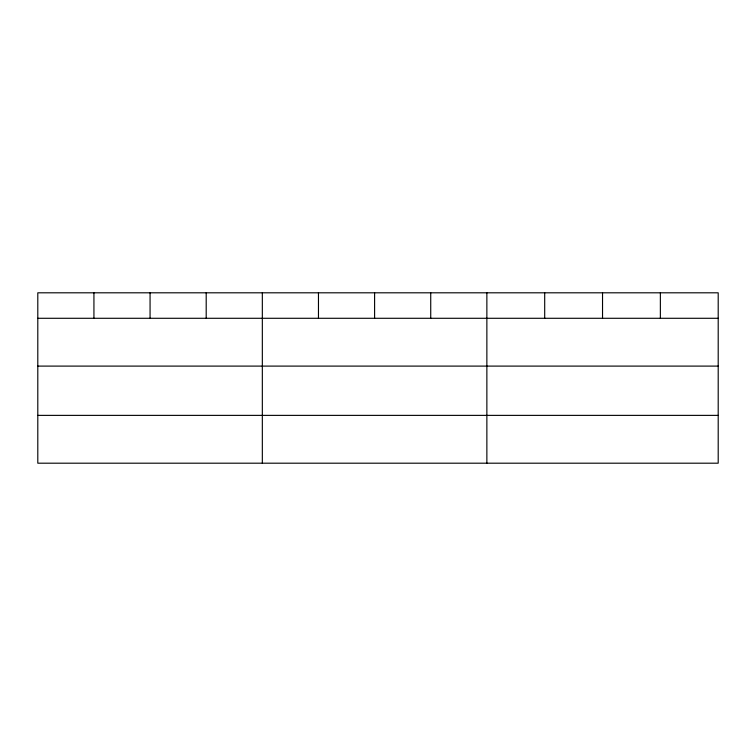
<?xml version="1.0" encoding="UTF-8"?>
<svg xmlns="http://www.w3.org/2000/svg" width="756" height="756" viewBox="0 0 756 756"><rect width="100%" height="100%" fill="white"/><g stroke="black" fill="none" stroke-linecap="round" stroke-linejoin="round"><path stroke-width="1.13" d="M718.2 366.102L718.2 292.808L37.8 292.808L37.8 463.192L718.2 463.192L718.2 366.102L37.8 366.102M37.8 318.285L718.2 318.285M37.8 415.375L718.2 415.375M660.366 292.808L660.366 318.285M602.532 292.808L602.532 318.285M544.698 292.808L544.698 318.285M486.864 292.808L486.864 463.192M430.731 292.808L430.731 318.285M374.598 292.808L374.598 318.285M318.465 292.808L318.465 318.285M262.332 292.808L262.332 463.192M206.199 292.808L206.199 318.285M150.066 292.808L150.066 318.285M93.933 292.808L93.933 318.285"/></g></svg>
